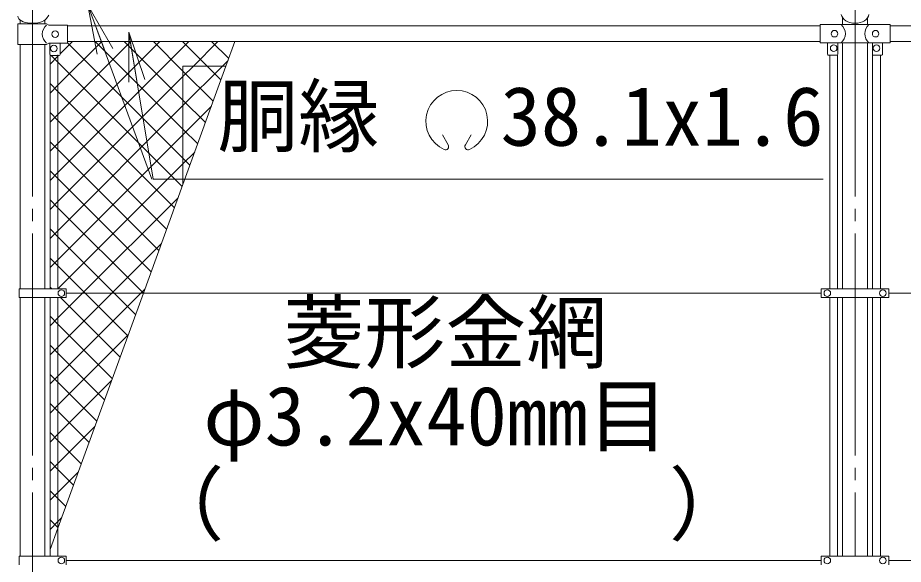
# Model space of a CAD drawing. Units: millimetres, scale not verified. Extents: x -12600 to 12600, y -8910 to 8910.
# Drawn here: x -10399 to -8245, y 1401 to 2730 of the extents above; entities that cross this region are included whole.
import ezdxf
from ezdxf.enums import TextEntityAlignment as Align

# ---------------------------------------------------------------- set-up
doc = ezdxf.new("R2010")
doc.units = ezdxf.units.MM
doc.header["$LTSCALE"] = 30
doc.linetypes.add('LONG_CHAIN', pattern=[21, 18, -1, 1, -1])
for name, color, linetype, lineweight in [('0-3_D-STR1', 1, 'Continuous', 9), ('0-6_D-BMK', 2, 'LONG_CHAIN', 9), ('0-7_D-STR3', 3, 'Continuous', 9), ('0-8_D-STR2', 7, 'Continuous', 9), ('0-A_0', 7, 'Continuous', 9), ('0-D_D-STR-TXT', 7, 'Continuous', 9)]:
    doc.layers.add(name, color=color, linetype=linetype, lineweight=lineweight)
doc.styles.add('ＭＳ ゴシック', font='')
doc.styles.get('ＭＳ ゴシック').set_extended_font_data('MS Gothic')

# ---------------------------------------------------------------- blocks, each defined once
blk = doc.blocks.new('_Open')
at = {"layer": '0-A_0'}
blk.add_line((-30, 5), (0, 0), dxfattribs=at)
blk.add_lwpolyline([(-30, -5), (0, 0), (-30, 0)], dxfattribs=at)

msp = doc.modelspace()

# ---------------------------------------------------------------- linework, layer by layer
at = {"layer": '0-3_D-STR1'}
for p, q in [((-10392.68, 2715), (-10392.68, 2724.16)), ((-10332.18, 2715), (-10332.18, 2724.16)), ((-8392.68, 2713.4), (-8392.68, 2729.51)), ((-8332.18, 2713.4), (-8332.18, 2729.51)), ((-10277.43, 2710), (-8447.43, 2710)), ((-8277.43, 2710), (-6862.43, 2710)), ((-10277.43, 2671.9), (-8447.43, 2671.9)), ((-8277.43, 2671.9), (-6862.43, 2671.9)), ((-10392.68, 2070.5), (-10392.68, 2665)), ((-10332.18, 2070.5), (-10332.18, 2665)), ((-8392.68, 2070.3), (-8392.68, 2668.5)), ((-8332.18, 2070.3), (-8332.18, 2668.5)), ((-10392.68, 1420.5), (-10392.68, 2049.5)), ((-10332.18, 1420.5), (-10332.18, 2049.5)), ((-8392.68, 1420.3), (-8392.68, 2049.7)), ((-8332.18, 1420.3), (-8332.18, 2049.7))]:
    msp.add_line(p, q, dxfattribs=at)
at = {"layer": '0-6_D-BMK'}
for p, q in [((-10362.43, 3465), (-10362.43, -6160)), ((-8362.43, 3465), (-8362.43, 1420.3))]:
    msp.add_line(p, q, dxfattribs=at)
at = {"layer": '0-7_D-STR3'}
for p, q in [((-10322.63, 2735.61), (-10328.63, 2727.58)), ((-10398.53, 2715), (-10328.63, 2715)), ((-10398.53, 2665), (-10398.53, 2715)), ((-10322.63, 2712), (-10328.63, 2715)), ((-8396.23, 2713.4), (-8397.23, 2712.9)), ((-10322.63, 2712), (-10277.43, 2712)), ((-10277.43, 2712), (-10277.43, 2668)), ((-8447.43, 2712.9), (-8396.23, 2712.9)), ((-8447.43, 2712.9), (-8447.43, 2668.9)), ((-8328.63, 2712.9), (-8277.43, 2712.9)), ((-8277.43, 2712.9), (-8277.43, 2668.9)), ((-10398.53, 2665), (-10328.63, 2665)), ((-10322.63, 2668), (-10328.63, 2665)), ((-10322.63, 2668), (-10277.43, 2668)), ((-10320.43, 2640), (-10320.43, 2668)), ((-10295.43, 2640), (-10295.43, 2668)), ((-8447.43, 2668.9), (-8396.23, 2668.9)), ((-8429.43, 2668.9), (-8429.43, 2640.9)), ((-8404.43, 2668.9), (-8404.43, 2640.9)), ((-8396.23, 2668.4), (-8397.23, 2668.9)), ((-8396.23, 2668.4), (-8328.63, 2668.4)), ((-8328.63, 2668.4), (-8327.63, 2668.9)), ((-8328.63, 2668.9), (-8277.43, 2668.9)), ((-8320.43, 2668.9), (-8320.43, 2640.9)), ((-8295.43, 2668.9), (-8295.43, 2640.9)), ((-10319.93, 2070.5), (-10319.93, 2639.98)), ((-10318.43, 2638), (-10297.43, 2638)), ((-10300.93, 2070.5), (-10300.93, 2639.3)), ((-8406.43, 2638.9), (-8427.43, 2638.9)), ((-8423.93, 2639), (-8423.93, 2070.3)), ((-8404.93, 2639.13), (-8404.93, 2070.3)), ((-8319.93, 2639.13), (-8319.93, 2070.3)), ((-8318.43, 2638.9), (-8297.43, 2638.9)), ((-8300.93, 2639), (-8300.93, 2070.3)), ((-10395.23, 2070.5), (-10395.23, 2049.5)), ((-10395.23, 2070.5), (-10280.43, 2070.5)), ((-10280.43, 2070.5), (-10280.43, 2049.5)), ((-8444.93, 2070.3), (-8279.93, 2070.3)), ((-8444.93, 2070.3), (-8444.93, 2049.7)), ((-8279.93, 2070.3), (-8279.93, 2049.7)), ((-10395.23, 2049.5), (-10280.43, 2049.5)), ((-10319.93, 1420.5), (-10319.93, 2049.5)), ((-10300.93, 1420.5), (-10300.93, 2049.5)), ((-8444.93, 2060), (-10280.43, 2060)), ((-8444.93, 2049.7), (-8279.93, 2049.7)), ((-8423.93, 2049.7), (-8423.93, 1420.3)), ((-8404.93, 2049.7), (-8404.93, 1420.3)), ((-8319.93, 2049.7), (-8319.93, 1420.3)), ((-8300.93, 2049.7), (-8300.93, 1420.3)), ((-6862.43, 2060), (-8279.93, 2060)), ((-10395.23, 1420.5), (-10395.23, 1399.5)), ((-10395.23, 1420.5), (-10280.43, 1420.5)), ((-10280.43, 1420.5), (-10280.43, 1399.5)), ((-8444.93, 1410), (-10280.43, 1410)), ((-8444.93, 1420.3), (-8279.93, 1420.3)), ((-8444.93, 1420.3), (-8444.93, 1399.7)), ((-8279.93, 1420.3), (-8279.93, 1399.7)), ((-6862.43, 1410), (-8279.93, 1410))]:
    msp.add_line(p, q, dxfattribs=at)
msp.add_lwpolyline([(-8396.23, 2713.4), (-8328.63, 2713.4), (-8327.63, 2712.9)], dxfattribs=at)
for centre in [(-10307.43, 2690), (-8412.43, 2690.9), (-8312.43, 2690.9), (-10310.43, 2655), (-8414.43, 2655.9), (-8310.43, 2655.9), (-10292.43, 2060), (-8429.93, 2060), (-8294.93, 2060), (-10292.43, 1410), (-8429.93, 1410), (-8294.93, 1410)]:
    msp.add_circle(centre, 8, dxfattribs=at)
for centre, radius, start, end in [((-10310.05, 2690), 28.8, 130.19176, 229.80824), ((-8414.82, 2690.9), 28.8, 310.19176, 49.80824), ((-8310.05, 2690.9), 28.8, 130.19176, 229.80824), ((-10318.43, 2640), 2, 180, 270), ((-10297.43, 2640), 2, 270, 0), ((-8427.43, 2640.9), 2, 180, 270), ((-8406.43, 2640.9), 2, 270, 0), ((-8318.43, 2640.9), 2, 180, 270), ((-8297.43, 2640.9), 2, 270, 0)]:
    msp.add_arc(centre, radius, start, end, dxfattribs=at)
for centre, major_axis, ratio, start_param, end_param in [((-8362.43, 2739.93), (-33.65, 0), 0.707107, 0.0943684, 3.0472243), ((-10362.43, 2733.82), (-36.12, 0), 0.489413, 0.0333908, 2.781222)]:
    msp.add_ellipse(centre, major_axis=major_axis, ratio=ratio, start_param=start_param, end_param=end_param, dxfattribs=at)
at = {"layer": '0-8_D-STR2'}
for p, q in [((-10300.93, 2565.35), (-10194.38, 2671.9)), ((-10300.93, 2494.64), (-10123.67, 2671.9)), ((-10300.93, 2423.93), (-10052.96, 2671.9)), ((-10300.93, 2353.22), (-9982.25, 2671.9)), ((-10295.43, 2641.56), (-10265.09, 2671.9)), ((-9996.77, 2458.68), (-10209.99, 2671.9)), ((-9996.77, 2529.39), (-10139.28, 2671.9)), ((-9996.77, 2600.1), (-10068.57, 2671.9)), ((-9885.45, 2630.21), (-9927.15, 2671.9)), ((-9923.19, 2526.52), (-9996.77, 2600.1)), ((-10300.93, 2550.71), (-10319.93, 2569.71)), ((-10319.93, 2546.35), (-10300.93, 2565.35)), ((-10017.54, 2267.31), (-10300.93, 2550.71)), ((-9942.06, 2474.68), (-9996.77, 2529.39)), ((-10300.93, 2480), (-10319.93, 2499)), ((-10319.93, 2475.64), (-10300.93, 2494.64)), ((-10036.41, 2215.47), (-10300.93, 2480)), ((-9960.93, 2422.84), (-9996.77, 2458.68)), ((-10300.93, 2409.29), (-10319.93, 2428.29)), ((-10319.93, 2404.93), (-10300.93, 2423.93)), ((-10055.27, 2163.63), (-10300.93, 2409.29)), ((-10300.93, 2338.58), (-10319.93, 2357.58)), ((-10319.93, 2334.22), (-10300.93, 2353.22)), ((-10074.14, 2111.79), (-10300.93, 2338.58)), ((-10300.93, 2267.87), (-10319.93, 2286.87)), ((-10240.6, 2060), (-10008.53, 2292.07)), ((-10093.06, 2060), (-10300.93, 2267.87)), ((-10300.93, 2197.16), (-10319.93, 2216.16)), ((-10163.77, 2060), (-10300.93, 2197.16)), ((-10169.89, 2060), (-10048.99, 2180.9)), ((-10300.93, 2126.45), (-10319.93, 2145.45)), ((-10234.49, 2060), (-10300.93, 2126.45)), ((-10315.7, 2070.5), (-10319.93, 2074.74)), ((-10099.18, 2060), (-10089.45, 2069.72)), ((-10300.93, 1999.67), (-10240.6, 2060)), ((-10300.93, 1928.95), (-10169.89, 2060)), ((-10300.93, 1858.24), (-10099.18, 2060)), ((-10149.62, 1904.42), (-10294.7, 2049.5)), ((-10130.75, 1956.26), (-10234.49, 2060)), ((-10111.88, 2008.11), (-10163.77, 2060)), ((-10093.01, 2059.95), (-10093.06, 2060)), ((-10300.93, 1985.02), (-10319.93, 2004.02)), ((-10319.93, 1980.67), (-10300.93, 1999.67)), ((-10168.49, 1852.58), (-10300.93, 1985.02)), ((-10300.93, 1787.53), (-10129.92, 1958.55)), ((-10300.93, 1914.31), (-10319.93, 1933.31)), ((-10319.93, 1909.95), (-10300.93, 1928.95)), ((-10187.36, 1800.74), (-10300.93, 1914.31)), ((-10300.93, 1843.6), (-10319.93, 1862.6)), ((-10319.93, 1839.24), (-10300.93, 1858.24)), ((-10300.93, 1716.82), (-10170.38, 1847.37)), ((-10206.23, 1748.9), (-10300.93, 1843.6)), ((-10300.93, 1772.89), (-10319.93, 1791.89)), ((-10319.93, 1768.53), (-10300.93, 1787.53)), ((-10225.09, 1697.06), (-10300.93, 1772.89)), ((-10300.93, 1646.11), (-10210.85, 1736.2)), ((-10300.93, 1702.18), (-10319.93, 1721.18)), ((-10319.93, 1697.82), (-10300.93, 1716.82)), ((-10243.96, 1645.21), (-10300.93, 1702.18)), ((-10300.93, 1631.47), (-10319.93, 1650.47)), ((-10319.93, 1627.11), (-10300.93, 1646.11)), ((-10262.83, 1593.37), (-10300.93, 1631.47)), ((-10300.93, 1575.4), (-10251.31, 1625.02)), ((-10300.93, 1560.76), (-10319.93, 1579.76)), ((-10319.93, 1556.4), (-10300.93, 1575.4)), ((-10281.7, 1541.53), (-10300.93, 1560.76)), ((-10300.93, 1490.05), (-10319.93, 1509.05)), ((-10300.93, 1504.69), (-10291.78, 1513.85)), ((-10319.93, 1485.69), (-10300.93, 1504.69)), ((-10300.57, 1489.69), (-10300.93, 1490.05)), ((-10319.44, 1437.85), (-10319.93, 1438.34))]:
    msp.add_line(p, q, dxfattribs=at)
for points in [[(-10319.93, 2263.51), (-10300.93, 2282.51), (-9996.77, 2586.67), (-9971.39, 2612.05), (-9911.54, 2671.9)], [(-9892.06, 2612.05), (-9870.28, 2671.9), (-10277.43, 2671.9), (-10277.43, 2668), (-10295.43, 2668), (-10295.43, 2640)], [(-9904.32, 2578.37), (-9938, 2612.05), (-9997.86, 2671.9)], [(-9979.8, 2371), (-9996.77, 2387.97), (-10277.43, 2668.63)], [(-10319.93, 2617.06), (-10300.93, 2636.06), (-10298.99, 2638)], [(-9998.67, 2319.16), (-10300.93, 2621.42), (-10317.51, 2638)], [(-10297.43, 2638), (-10300.93, 2638), (-10300.93, 2070.5), (-10280.43, 2070.5), (-10280.43, 2060), (-10092.99, 2060), (-9996.77, 2324.38), (-9996.77, 2612.05), (-9892.06, 2612.05), (-9996.77, 2612.05), (-9996.77, 2324.38), (-9892.06, 2612.05)], [(-10319.93, 2192.8), (-10300.93, 2211.8), (-9996.77, 2515.96), (-9900.68, 2612.05), (-9887.13, 2625.6)], [(-10319.93, 2122.09), (-10300.93, 2141.09), (-9996.77, 2445.25), (-9927.6, 2514.42)], [(-10300.81, 2070.5), (-9996.77, 2374.54), (-9968.06, 2403.25)]]:
    msp.add_lwpolyline(points, dxfattribs=at)
for points in [[(-10300.93, 2638), (-10319.93, 2638), (-10319.93, 2070.5), (-10300.93, 2070.5)], [(-10300.93, 2049.5), (-10319.93, 2049.5), (-10319.93, 1436.49), (-10300.93, 1488.69)], [(-10092.99, 2060), (-10280.43, 2060), (-10280.43, 2049.5), (-10300.93, 2049.5), (-10300.93, 1488.69)]]:
    msp.add_lwpolyline(points, close=True, dxfattribs=at)
msp.add_arc((-10297.43, 2640), 2, 270, 0, dxfattribs=at)
at = {"layer": '0-D_D-STR-TXT'}
for p, q in [((-10072.16, 2337.44), (-10226.98, 2758.4)), ((-9351.67, 2420.74), (-9365.49, 2444.68)), ((-9310.05, 2420.74), (-9296.24, 2444.68))]:
    msp.add_line(p, q, dxfattribs=at)
msp.add_lwpolyline([(-8440.31, 2337.44), (-10068.98, 2337.44), (-10128.24, 2692.92)], dxfattribs=at)
for centre, radius, start, end in [((-9330.86, 2477.95), 75.01, 294.32478, 245.67522), ((-9358.51, 2416.6), 7.9, 245.67522, 30), ((-9303.22, 2416.6), 7.9, 150, 294.32478)]:
    msp.add_arc(centre, radius, start, end, dxfattribs=at)

# ---------------------------------------------------------------- block references
at = {"layer": '0-D_D-STR-TXT', "xscale": 4, "yscale": 4}
for p, rotation in [((-10227.67, 2760.27), 110.19261), ((-10128.57, 2694.9), 99.4647)]:
    msp.add_blockref('_Open', p, dxfattribs=dict(at, rotation=rotation))

# ---------------------------------------------------------------- texts
at = {"layer": '0-D_D-STR-TXT', "style": 'ＭＳ ゴシック'}
for s, p in [('胴縁 \u300038.1x1.6', (-9913.16, 2375.19)), ('菱形金網', (-9752.28, 1849.19)), ('φ3.2x40mm目', (-9947.2, 1646.43)), ('（\u3000\u3000   \u3000\u3000）', (-10093.39, 1431.48))]:
    msp.add_text(s, height=144.3, dxfattribs=at).set_placement(p, align=Align.BOTTOM_LEFT)

doc.saveas('drawing.dxf')
